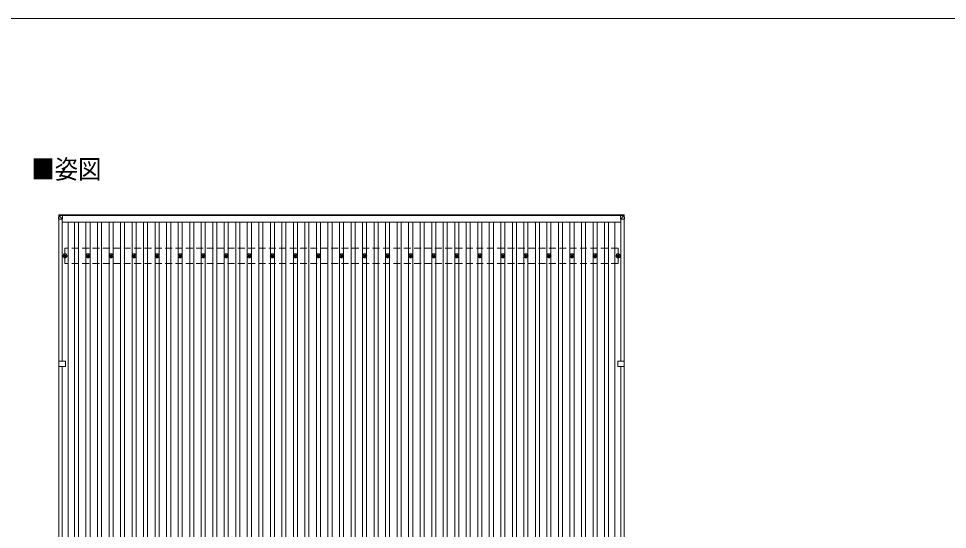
# Model space of a CAD drawing. Units: millimetres at full size, sheet at 1:50; details may follow other scales. Extents: x -14053 to 14053, y -9700 to 9700.
# Drawn here: x -8984 to -924, y 5264 to 9700 of the extents above; entities that cross this region are included whole.
import ezdxf
from ezdxf.enums import TextEntityAlignment as Align

# ---------------------------------------------------------------- set-up
doc = ezdxf.new("R2010")
doc.units = ezdxf.units.MM
doc.header["$LTSCALE"] = 50
doc.linetypes.add('DASHED1', pattern=[1.8, 1.2, -0.6])
doc.linetypes.add('USER3', pattern=[4, 3, -1])
for name, color, linetype, lineweight in [('1-1', 2, 'Continuous', 9), ('1-2', 134, 'Continuous', 9), ('1-3', 5, 'Continuous', 5), ('1-4', 2, 'DASHED1', 9), ('1-5', 6, 'Continuous', 9), ('F-0', 7, 'Continuous', 9)]:
    doc.layers.add(name, color=color, linetype=linetype, lineweight=lineweight)
doc.layers.add('1-7', color=7, linetype='Continuous')
doc.styles.add('ＭＳ ゴシック', font='')
doc.styles.get('ＭＳ ゴシック').set_extended_font_data('MS Gothic')

msp = doc.modelspace()

# ---------------------------------------------------------------- linework, layer by layer
at = {"layer": '1-1'}
for p, q in [((-8603.42, 7995.29), (-3761.21, 7995.29)), ((-3761.21, 7990.69), (-8603.42, 7990.69)), ((-8633.9, 6725.03), (-8633.9, 7959.11)), ((-8604.9, 6725.03), (-8604.9, 7959.06)), ((-8604.9, 7931.87), (-3758.9, 7931.87)), ((-8555.4, 887.44), (-8555.4, 7931.87)), ((-3809.23, 887.44), (-3809.23, 7931.87)), ((-3758.9, 6725.03), (-3758.9, 7959.06)), ((-3729.9, 6725.03), (-3729.9, 7959.11)), ((-8633.9, 862.75), (-8633.9, 6680.03)), ((-8604.9, 862.7), (-8604.9, 6680.03)), ((-3758.9, 862.7), (-3758.9, 6680.03)), ((-3729.9, 867.59), (-3729.9, 6680.03))]:
    msp.add_line(p, q, dxfattribs=at)
at = {"layer": '1-2'}
for p, q in [((-8499.4, 887.44), (-8499.4, 7931.87)), ((-8464.4, 887.44), (-8464.4, 7931.87)), ((-8399.4, 887.44), (-8399.4, 7931.87)), ((-8364.4, 887.44), (-8364.4, 7931.87)), ((-8299.4, 887.44), (-8299.4, 7931.87)), ((-8264.4, 887.44), (-8264.4, 7931.87)), ((-8199.4, 887.44), (-8199.4, 7931.87)), ((-8164.4, 887.44), (-8164.4, 7931.87)), ((-8099.4, 887.44), (-8099.4, 7931.87)), ((-8064.4, 887.44), (-8064.4, 7931.87)), ((-7999.4, 887.44), (-7999.4, 7931.87)), ((-7964.4, 887.44), (-7964.4, 7931.87)), ((-7899.4, 887.44), (-7899.4, 7931.87)), ((-7864.4, 887.44), (-7864.4, 7931.87)), ((-7799.4, 887.44), (-7799.4, 7931.87)), ((-7764.4, 887.44), (-7764.4, 7931.87)), ((-7699.4, 887.44), (-7699.4, 7931.87)), ((-7664.4, 887.44), (-7664.4, 7931.87)), ((-7599.4, 887.44), (-7599.4, 7931.87)), ((-7564.4, 887.44), (-7564.4, 7931.87)), ((-7499.4, 887.44), (-7499.4, 7931.87)), ((-7464.4, 887.44), (-7464.4, 7931.87)), ((-7399.4, 887.44), (-7399.4, 7931.87)), ((-7364.4, 887.44), (-7364.4, 7931.87)), ((-7299.4, 887.44), (-7299.4, 7931.87)), ((-7264.4, 887.44), (-7264.4, 7931.87)), ((-7199.4, 887.44), (-7199.4, 7931.87)), ((-7164.4, 887.44), (-7164.4, 7931.87)), ((-7099.4, 887.44), (-7099.4, 7931.87)), ((-7064.4, 887.44), (-7064.4, 7931.87)), ((-6999.4, 887.44), (-6999.4, 7931.87)), ((-6964.4, 887.44), (-6964.4, 7931.87)), ((-6899.4, 887.44), (-6899.4, 7931.87)), ((-6864.4, 887.44), (-6864.4, 7931.87)), ((-6799.4, 887.44), (-6799.4, 7931.87)), ((-6764.4, 887.44), (-6764.4, 7931.87)), ((-6699.4, 887.44), (-6699.4, 7931.87)), ((-6664.4, 887.44), (-6664.4, 7931.87)), ((-6599.4, 887.44), (-6599.4, 7931.87)), ((-6564.4, 887.44), (-6564.4, 7931.87)), ((-6499.4, 887.44), (-6499.4, 7931.87)), ((-6464.4, 887.44), (-6464.4, 7931.87)), ((-6399.4, 887.44), (-6399.4, 7931.87)), ((-6364.4, 887.44), (-6364.4, 7931.87)), ((-6299.4, 887.44), (-6299.4, 7931.87)), ((-6264.4, 887.44), (-6264.4, 7931.87)), ((-6199.4, 887.44), (-6199.4, 7931.87)), ((-6164.4, 887.44), (-6164.4, 7931.87)), ((-6099.4, 887.44), (-6099.4, 7931.87)), ((-6064.4, 887.44), (-6064.4, 7931.87)), ((-5999.4, 887.44), (-5999.4, 7931.87)), ((-5964.4, 887.44), (-5964.4, 7931.87)), ((-5899.4, 887.44), (-5899.4, 7931.87)), ((-5864.4, 887.44), (-5864.4, 7931.87)), ((-5799.4, 887.44), (-5799.4, 7931.87)), ((-5764.4, 887.44), (-5764.4, 7931.87)), ((-5699.4, 887.44), (-5699.4, 7931.87)), ((-5664.4, 887.44), (-5664.4, 7931.87)), ((-5599.4, 887.44), (-5599.4, 7931.87)), ((-5564.4, 887.44), (-5564.4, 7931.87)), ((-5499.4, 887.44), (-5499.4, 7931.87)), ((-5464.4, 887.44), (-5464.4, 7931.87)), ((-5399.4, 887.44), (-5399.4, 7931.87)), ((-5364.4, 887.44), (-5364.4, 7931.87)), ((-5299.4, 887.44), (-5299.4, 7931.87)), ((-5264.4, 887.44), (-5264.4, 7931.87)), ((-5199.4, 887.44), (-5199.4, 7931.87)), ((-5164.4, 887.44), (-5164.4, 7931.87)), ((-5099.4, 887.44), (-5099.4, 7931.87)), ((-5064.4, 887.44), (-5064.4, 7931.87)), ((-4999.4, 887.44), (-4999.4, 7931.87)), ((-4964.4, 887.44), (-4964.4, 7931.87)), ((-4899.4, 887.44), (-4899.4, 7931.87)), ((-4864.4, 887.44), (-4864.4, 7931.87)), ((-4799.4, 887.44), (-4799.4, 7931.87)), ((-4764.4, 887.44), (-4764.4, 7931.87)), ((-4699.4, 887.44), (-4699.4, 7931.87)), ((-4664.4, 887.44), (-4664.4, 7931.87)), ((-4599.4, 887.44), (-4599.4, 7931.87)), ((-4564.4, 887.44), (-4564.4, 7931.87)), ((-4499.4, 887.44), (-4499.4, 7931.87)), ((-4464.4, 887.44), (-4464.4, 7931.87)), ((-4399.4, 887.44), (-4399.4, 7931.87)), ((-4364.4, 887.44), (-4364.4, 7931.87)), ((-4299.4, 887.44), (-4299.4, 7931.87)), ((-4264.4, 887.44), (-4264.4, 7931.87)), ((-4199.4, 887.44), (-4199.4, 7931.87)), ((-4164.4, 887.44), (-4164.4, 7931.87)), ((-4099.4, 887.44), (-4099.4, 7931.87)), ((-4064.4, 887.44), (-4064.4, 7931.87)), ((-3999.4, 887.44), (-3999.4, 7931.87)), ((-3964.4, 887.44), (-3964.4, 7931.87)), ((-3899.4, 887.44), (-3899.4, 7931.87)), ((-3864.4, 887.44), (-3864.4, 7931.87))]:
    msp.add_line(p, q, dxfattribs=at)
at = {"layer": '1-3'}
for p, q in [((-8591.9, 7641.43), (-8587.48, 7641.43)), ((-8591.9, 7637.93), (-8587.48, 7637.93)), ((-8583.65, 7649.68), (-8583.65, 7645.26)), ((-8583.65, 7634.1), (-8583.65, 7629.68)), ((-8580.15, 7649.68), (-8580.15, 7645.26)), ((-8580.15, 7634.1), (-8580.15, 7629.68)), ((-8576.32, 7641.43), (-8571.9, 7641.43)), ((-8576.32, 7637.93), (-8571.9, 7637.93)), ((-8391.9, 7641.43), (-8387.48, 7641.43)), ((-8391.9, 7637.93), (-8387.48, 7637.93)), ((-8383.65, 7649.68), (-8383.65, 7645.26)), ((-8383.65, 7634.1), (-8383.65, 7629.68)), ((-8380.15, 7649.68), (-8380.15, 7645.26)), ((-8380.15, 7634.1), (-8380.15, 7629.68)), ((-8376.32, 7641.43), (-8371.9, 7641.43)), ((-8376.32, 7637.93), (-8371.9, 7637.93)), ((-8191.9, 7641.43), (-8187.48, 7641.43)), ((-8191.9, 7637.93), (-8187.48, 7637.93)), ((-8183.65, 7649.68), (-8183.65, 7645.26)), ((-8183.65, 7634.1), (-8183.65, 7629.68)), ((-8180.15, 7649.68), (-8180.15, 7645.26)), ((-8180.15, 7634.1), (-8180.15, 7629.68)), ((-8176.32, 7641.43), (-8171.9, 7641.43)), ((-8176.32, 7637.93), (-8171.9, 7637.93)), ((-7991.9, 7641.43), (-7987.48, 7641.43)), ((-7991.9, 7637.93), (-7987.48, 7637.93)), ((-7983.65, 7649.68), (-7983.65, 7645.26)), ((-7983.65, 7634.1), (-7983.65, 7629.68)), ((-7980.15, 7649.68), (-7980.15, 7645.26)), ((-7980.15, 7634.1), (-7980.15, 7629.68)), ((-7976.32, 7641.43), (-7971.9, 7641.43)), ((-7976.32, 7637.93), (-7971.9, 7637.93)), ((-7791.9, 7641.43), (-7787.48, 7641.43)), ((-7791.9, 7637.93), (-7787.48, 7637.93)), ((-7783.65, 7649.68), (-7783.65, 7645.26)), ((-7783.65, 7634.1), (-7783.65, 7629.68)), ((-7780.15, 7649.68), (-7780.15, 7645.26)), ((-7780.15, 7634.1), (-7780.15, 7629.68)), ((-7776.32, 7641.43), (-7771.9, 7641.43)), ((-7776.32, 7637.93), (-7771.9, 7637.93)), ((-7591.9, 7641.43), (-7587.48, 7641.43)), ((-7591.9, 7637.93), (-7587.48, 7637.93)), ((-7583.65, 7649.68), (-7583.65, 7645.26)), ((-7583.65, 7634.1), (-7583.65, 7629.68)), ((-7580.15, 7649.68), (-7580.15, 7645.26)), ((-7580.15, 7634.1), (-7580.15, 7629.68)), ((-7576.32, 7641.43), (-7571.9, 7641.43)), ((-7576.32, 7637.93), (-7571.9, 7637.93)), ((-7391.9, 7641.43), (-7387.48, 7641.43)), ((-7391.9, 7637.93), (-7387.48, 7637.93)), ((-7383.65, 7649.68), (-7383.65, 7645.26)), ((-7383.65, 7634.1), (-7383.65, 7629.68)), ((-7380.15, 7649.68), (-7380.15, 7645.26)), ((-7380.15, 7634.1), (-7380.15, 7629.68)), ((-7376.32, 7641.43), (-7371.9, 7641.43)), ((-7376.32, 7637.93), (-7371.9, 7637.93)), ((-7191.9, 7641.43), (-7187.48, 7641.43)), ((-7191.9, 7637.93), (-7187.48, 7637.93)), ((-7183.65, 7649.68), (-7183.65, 7645.26)), ((-7183.65, 7634.1), (-7183.65, 7629.68)), ((-7180.15, 7649.68), (-7180.15, 7645.26)), ((-7180.15, 7634.1), (-7180.15, 7629.68)), ((-7176.32, 7641.43), (-7171.9, 7641.43)), ((-7176.32, 7637.93), (-7171.9, 7637.93)), ((-6991.9, 7641.43), (-6987.48, 7641.43)), ((-6991.9, 7637.93), (-6987.48, 7637.93)), ((-6983.65, 7649.68), (-6983.65, 7645.26)), ((-6983.65, 7634.1), (-6983.65, 7629.68)), ((-6980.15, 7649.68), (-6980.15, 7645.26)), ((-6980.15, 7634.1), (-6980.15, 7629.68)), ((-6976.32, 7641.43), (-6971.9, 7641.43)), ((-6976.32, 7637.93), (-6971.9, 7637.93)), ((-6791.9, 7641.43), (-6787.48, 7641.43)), ((-6791.9, 7637.93), (-6787.48, 7637.93)), ((-6783.65, 7649.68), (-6783.65, 7645.26)), ((-6783.65, 7634.1), (-6783.65, 7629.68)), ((-6780.15, 7649.68), (-6780.15, 7645.26)), ((-6780.15, 7634.1), (-6780.15, 7629.68)), ((-6776.32, 7641.43), (-6771.9, 7641.43)), ((-6776.32, 7637.93), (-6771.9, 7637.93)), ((-6591.9, 7641.43), (-6587.48, 7641.43)), ((-6591.9, 7637.93), (-6587.48, 7637.93)), ((-6583.65, 7649.68), (-6583.65, 7645.26)), ((-6583.65, 7634.1), (-6583.65, 7629.68)), ((-6580.15, 7649.68), (-6580.15, 7645.26)), ((-6580.15, 7634.1), (-6580.15, 7629.68)), ((-6576.32, 7641.43), (-6571.9, 7641.43)), ((-6576.32, 7637.93), (-6571.9, 7637.93)), ((-6391.9, 7641.43), (-6387.48, 7641.43)), ((-6391.9, 7637.93), (-6387.48, 7637.93)), ((-6383.65, 7649.68), (-6383.65, 7645.26)), ((-6383.65, 7634.1), (-6383.65, 7629.68)), ((-6380.15, 7649.68), (-6380.15, 7645.26)), ((-6380.15, 7634.1), (-6380.15, 7629.68)), ((-6376.32, 7641.43), (-6371.9, 7641.43)), ((-6376.32, 7637.93), (-6371.9, 7637.93)), ((-6191.9, 7641.43), (-6187.48, 7641.43)), ((-6191.9, 7637.93), (-6187.48, 7637.93)), ((-6183.65, 7649.68), (-6183.65, 7645.26)), ((-6183.65, 7634.1), (-6183.65, 7629.68)), ((-6180.15, 7649.68), (-6180.15, 7645.26)), ((-6180.15, 7634.1), (-6180.15, 7629.68)), ((-6176.32, 7641.43), (-6171.9, 7641.43)), ((-6176.32, 7637.93), (-6171.9, 7637.93)), ((-5991.9, 7641.43), (-5987.48, 7641.43)), ((-5991.9, 7637.93), (-5987.48, 7637.93)), ((-5983.65, 7649.68), (-5983.65, 7645.26)), ((-5983.65, 7634.1), (-5983.65, 7629.68)), ((-5980.15, 7649.68), (-5980.15, 7645.26)), ((-5980.15, 7634.1), (-5980.15, 7629.68)), ((-5976.32, 7641.43), (-5971.9, 7641.43)), ((-5976.32, 7637.93), (-5971.9, 7637.93)), ((-5791.9, 7641.43), (-5787.48, 7641.43)), ((-5791.9, 7637.93), (-5787.48, 7637.93)), ((-5783.65, 7649.68), (-5783.65, 7645.26)), ((-5783.65, 7634.1), (-5783.65, 7629.68)), ((-5780.15, 7649.68), (-5780.15, 7645.26)), ((-5780.15, 7634.1), (-5780.15, 7629.68)), ((-5776.32, 7641.43), (-5771.9, 7641.43)), ((-5776.32, 7637.93), (-5771.9, 7637.93)), ((-5591.9, 7641.43), (-5587.48, 7641.43)), ((-5591.9, 7637.93), (-5587.48, 7637.93)), ((-5583.65, 7649.68), (-5583.65, 7645.26)), ((-5583.65, 7634.1), (-5583.65, 7629.68)), ((-5580.15, 7649.68), (-5580.15, 7645.26)), ((-5580.15, 7634.1), (-5580.15, 7629.68)), ((-5576.32, 7641.43), (-5571.9, 7641.43)), ((-5576.32, 7637.93), (-5571.9, 7637.93)), ((-5391.9, 7641.43), (-5387.48, 7641.43)), ((-5391.9, 7637.93), (-5387.48, 7637.93)), ((-5383.65, 7649.68), (-5383.65, 7645.26)), ((-5383.65, 7634.1), (-5383.65, 7629.68)), ((-5380.15, 7649.68), (-5380.15, 7645.26)), ((-5380.15, 7634.1), (-5380.15, 7629.68)), ((-5376.32, 7641.43), (-5371.9, 7641.43)), ((-5376.32, 7637.93), (-5371.9, 7637.93)), ((-5191.9, 7641.43), (-5187.48, 7641.43)), ((-5191.9, 7637.93), (-5187.48, 7637.93)), ((-5183.65, 7649.68), (-5183.65, 7645.26)), ((-5183.65, 7634.1), (-5183.65, 7629.68)), ((-5180.15, 7649.68), (-5180.15, 7645.26)), ((-5180.15, 7634.1), (-5180.15, 7629.68)), ((-5176.32, 7641.43), (-5171.9, 7641.43)), ((-5176.32, 7637.93), (-5171.9, 7637.93)), ((-4991.9, 7641.43), (-4987.48, 7641.43)), ((-4991.9, 7637.93), (-4987.48, 7637.93)), ((-4983.65, 7649.68), (-4983.65, 7645.26)), ((-4983.65, 7634.1), (-4983.65, 7629.68)), ((-4980.15, 7649.68), (-4980.15, 7645.26)), ((-4980.15, 7634.1), (-4980.15, 7629.68)), ((-4976.32, 7641.43), (-4971.9, 7641.43)), ((-4976.32, 7637.93), (-4971.9, 7637.93)), ((-4791.9, 7641.43), (-4787.48, 7641.43)), ((-4791.9, 7637.93), (-4787.48, 7637.93)), ((-4783.65, 7649.68), (-4783.65, 7645.26)), ((-4783.65, 7634.1), (-4783.65, 7629.68)), ((-4780.15, 7649.68), (-4780.15, 7645.26)), ((-4780.15, 7634.1), (-4780.15, 7629.68)), ((-4776.32, 7641.43), (-4771.9, 7641.43)), ((-4776.32, 7637.93), (-4771.9, 7637.93)), ((-4591.9, 7641.43), (-4587.48, 7641.43)), ((-4591.9, 7637.93), (-4587.48, 7637.93)), ((-4583.65, 7649.68), (-4583.65, 7645.26)), ((-4583.65, 7634.1), (-4583.65, 7629.68)), ((-4580.15, 7649.68), (-4580.15, 7645.26)), ((-4580.15, 7634.1), (-4580.15, 7629.68)), ((-4576.32, 7641.43), (-4571.9, 7641.43)), ((-4576.32, 7637.93), (-4571.9, 7637.93)), ((-4391.9, 7641.43), (-4387.48, 7641.43)), ((-4391.9, 7637.93), (-4387.48, 7637.93)), ((-4383.65, 7649.68), (-4383.65, 7645.26)), ((-4383.65, 7634.1), (-4383.65, 7629.68)), ((-4380.15, 7649.68), (-4380.15, 7645.26)), ((-4380.15, 7634.1), (-4380.15, 7629.68)), ((-4376.32, 7641.43), (-4371.9, 7641.43)), ((-4376.32, 7637.93), (-4371.9, 7637.93)), ((-4191.9, 7641.43), (-4187.48, 7641.43)), ((-4191.9, 7637.93), (-4187.48, 7637.93)), ((-4183.65, 7649.68), (-4183.65, 7645.26)), ((-4183.65, 7634.1), (-4183.65, 7629.68)), ((-4180.15, 7649.68), (-4180.15, 7645.26)), ((-4180.15, 7634.1), (-4180.15, 7629.68)), ((-4176.32, 7641.43), (-4171.9, 7641.43)), ((-4176.32, 7637.93), (-4171.9, 7637.93)), ((-3991.9, 7641.43), (-3987.48, 7641.43)), ((-3991.9, 7637.93), (-3987.48, 7637.93)), ((-3983.65, 7649.68), (-3983.65, 7645.26)), ((-3983.65, 7634.1), (-3983.65, 7629.68)), ((-3980.15, 7649.68), (-3980.15, 7645.26)), ((-3980.15, 7634.1), (-3980.15, 7629.68)), ((-3976.32, 7641.43), (-3971.9, 7641.43)), ((-3976.32, 7637.93), (-3971.9, 7637.93)), ((-3791.9, 7641.43), (-3787.48, 7641.43)), ((-3791.9, 7637.93), (-3787.48, 7637.93)), ((-3783.65, 7649.68), (-3783.65, 7645.26)), ((-3783.65, 7634.1), (-3783.65, 7629.68)), ((-3780.15, 7649.68), (-3780.15, 7645.26)), ((-3780.15, 7634.1), (-3780.15, 7629.68)), ((-3776.32, 7641.43), (-3771.9, 7641.43)), ((-3776.32, 7637.93), (-3771.9, 7637.93))]:
    msp.add_line(p, q, dxfattribs=at)
for centre, radius in [((-8581.9, 7639.68), 18.25), ((-8381.9, 7639.68), 18.25), ((-8181.9, 7639.68), 18.25), ((-7981.9, 7639.68), 18.25), ((-7781.9, 7639.68), 18.25), ((-7581.9, 7639.68), 18.25), ((-7381.9, 7639.68), 18.25), ((-7181.9, 7639.68), 18.25), ((-6981.9, 7639.68), 18.25), ((-6781.9, 7639.68), 18.25), ((-6581.9, 7639.68), 18.25), ((-6381.9, 7639.68), 18.25), ((-6181.9, 7639.68), 18.25), ((-5981.9, 7639.68), 18.25), ((-5781.9, 7639.68), 18.25), ((-5581.9, 7639.68), 18.25), ((-5381.9, 7639.68), 18.25), ((-5181.9, 7639.68), 18.25), ((-4981.9, 7639.68), 18.25), ((-4781.9, 7639.68), 18.25), ((-4581.9, 7639.68), 18.25), ((-4381.9, 7639.68), 18.25), ((-4181.9, 7639.68), 18.25), ((-3981.9, 7639.68), 18.25), ((-3781.9, 7639.68), 18.25), ((-8581.9, 7639.68), 10.15), ((-8581.9, 7639.68), 5.85), ((-8581.9, 7639.68), 5.25), ((-8381.9, 7639.68), 10.15), ((-8381.9, 7639.68), 5.85), ((-8381.9, 7639.68), 5.25), ((-8181.9, 7639.68), 10.15), ((-8181.9, 7639.68), 5.85), ((-8181.9, 7639.68), 5.25), ((-7981.9, 7639.68), 10.15), ((-7981.9, 7639.68), 5.85), ((-7981.9, 7639.68), 5.25), ((-7781.9, 7639.68), 10.15), ((-7781.9, 7639.68), 5.85), ((-7781.9, 7639.68), 5.25), ((-7581.9, 7639.68), 10.15), ((-7581.9, 7639.68), 5.85), ((-7581.9, 7639.68), 5.25), ((-7381.9, 7639.68), 10.15), ((-7381.9, 7639.68), 5.85), ((-7381.9, 7639.68), 5.25), ((-7181.9, 7639.68), 10.15), ((-7181.9, 7639.68), 5.85), ((-7181.9, 7639.68), 5.25), ((-6981.9, 7639.68), 10.15), ((-6981.9, 7639.68), 5.85), ((-6981.9, 7639.68), 5.25), ((-6781.9, 7639.68), 10.15), ((-6781.9, 7639.68), 5.85), ((-6781.9, 7639.68), 5.25), ((-6581.9, 7639.68), 10.15), ((-6581.9, 7639.68), 5.85), ((-6581.9, 7639.68), 5.25), ((-6381.9, 7639.68), 10.15), ((-6381.9, 7639.68), 5.85), ((-6381.9, 7639.68), 5.25), ((-6181.9, 7639.68), 10.15), ((-6181.9, 7639.68), 5.85), ((-6181.9, 7639.68), 5.25), ((-5981.9, 7639.68), 10.15), ((-5981.9, 7639.68), 5.85), ((-5981.9, 7639.68), 5.25), ((-5781.9, 7639.68), 10.15), ((-5781.9, 7639.68), 5.85), ((-5781.9, 7639.68), 5.25), ((-5581.9, 7639.68), 10.15), ((-5581.9, 7639.68), 5.85), ((-5581.9, 7639.68), 5.25), ((-5381.9, 7639.68), 10.15), ((-5381.9, 7639.68), 5.85), ((-5381.9, 7639.68), 5.25), ((-5181.9, 7639.68), 10.15), ((-5181.9, 7639.68), 5.85), ((-5181.9, 7639.68), 5.25), ((-4981.9, 7639.68), 10.15), ((-4981.9, 7639.68), 5.85), ((-4981.9, 7639.68), 5.25), ((-4781.9, 7639.68), 10.15), ((-4781.9, 7639.68), 5.85), ((-4781.9, 7639.68), 5.25), ((-4581.9, 7639.68), 10.15), ((-4581.9, 7639.68), 5.85), ((-4581.9, 7639.68), 5.25), ((-4381.9, 7639.68), 10.15), ((-4381.9, 7639.68), 5.85), ((-4381.9, 7639.68), 5.25), ((-4181.9, 7639.68), 10.15), ((-4181.9, 7639.68), 5.85), ((-4181.9, 7639.68), 5.25), ((-3981.9, 7639.68), 10.15), ((-3981.9, 7639.68), 5.85), ((-3981.9, 7639.68), 5.25), ((-3781.9, 7639.68), 10.15), ((-3781.9, 7639.68), 5.85), ((-3781.9, 7639.68), 5.25)]:
    msp.add_circle(centre, radius, dxfattribs=at)
at = {"layer": '1-4'}
for p, q in [((-8581.9, 7572.68), (-8581.9, 7706.68)), ((-3781.9, 7706.68), (-8581.9, 7706.68)), ((-3781.9, 7572.68), (-3781.9, 7706.68)), ((-3781.9, 7572.68), (-8581.9, 7572.68))]:
    msp.add_line(p, q, dxfattribs=at)
at = {"layer": '1-5'}
for p, q in [((-8635.85, 7993.82), (-8637.72, 7963.34)), ((-8637.72, 7958.53), (-8635.85, 7989.07)), ((-8635.85, 7989.07), (-8635.85, 7993.82)), ((-8603.42, 7997.62), (-8633.98, 7995.69)), ((-8633.98, 7995.69), (-8633.98, 7995.69)), ((-8633.98, 7990.94), (-8603.42, 7992.81)), ((-8603.42, 7990.85), (-8633.91, 7988.98)), ((-8603.42, 7959.06), (-8633.86, 7989.54)), ((-8603.42, 7997.62), (-8603.42, 7959.06)), ((-3761.21, 7997.62), (-3761.21, 7959.06)), ((-3761.21, 7997.62), (-3730.65, 7995.69)), ((-3730.65, 7990.94), (-3761.21, 7992.81)), ((-3761.21, 7990.85), (-3730.72, 7988.98)), ((-3761.21, 7959.06), (-3730.77, 7989.54)), ((-3730.65, 7995.69), (-3730.65, 7995.69)), ((-3728.78, 7989.07), (-3728.78, 7993.82)), ((-3728.78, 7993.82), (-3726.91, 7963.34)), ((-3726.91, 7958.53), (-3728.78, 7989.07)), ((-8637.72, 7963.34), (-8637.72, 7958.53)), ((-8635.82, 7959.12), (-8603.42, 7959.06)), ((-3728.81, 7959.12), (-3761.21, 7959.06)), ((-3726.91, 7963.34), (-3726.91, 7958.53)), ((-8634.9, 6725.03), (-8634.9, 6680.03)), ((-8578.4, 6725.03), (-8634.9, 6725.03)), ((-8578.4, 6725.03), (-8578.4, 6703.25)), ((-8578.4, 6701.82), (-8578.4, 6680.03)), ((-3785.4, 6725.03), (-3785.4, 6703.25)), ((-3785.4, 6725.03), (-3728.9, 6725.03)), ((-3785.4, 6701.82), (-3785.4, 6680.03)), ((-3728.9, 6725.03), (-3728.9, 6680.03)), ((-8578.4, 6680.03), (-8634.9, 6680.03)), ((-3785.4, 6680.03), (-3728.9, 6680.03))]:
    msp.add_line(p, q, dxfattribs=at)
at = {"layer": '1-5', "linetype": 'USER3'}
for p, q in [((-8633.9, 6680.03), (-8633.9, 6725.03)), ((-3729.9, 6680.03), (-3729.9, 6725.03))]:
    msp.add_line(p, q, dxfattribs=at)
at = {"layer": '1-5'}
for points in [[(-8633.86, 7988.88), (-8633.96, 7988.88), (-8635.82, 7958.46)], [(-8603.42, 7997.62), (-8633.98, 7995.69), (-8633.98, 7990.94)], [(-3761.21, 7997.62), (-3730.65, 7995.69), (-3730.65, 7990.94)], [(-3730.77, 7988.88), (-3730.67, 7988.88), (-3728.81, 7958.46)]]:
    msp.add_lwpolyline(points, dxfattribs=at)
for centre, radius, start, end in [((-8633.86, 7988.94), 2, 93.48408, 176.48407), ((-8633.63, 8001.79), 12.92, 260.08679, 268.52577), ((-8623.6, 7990), 10.42, 174.80664, 186.16183), ((-3741.03, 7990), 10.42, 353.83817, 5.19336), ((-3731, 8001.79), 12.92, 271.47423, 279.91321), ((-3730.77, 7988.94), 2, 3.51593, 86.51592), ((-8578.2, 6702.53), 0.5, 134.427, 225.573), ((-8578.9, 6703.25), 0.5, 314.427, 0), ((-8578.9, 6701.82), 0.5, 0, 45.573), ((-3784.9, 6703.25), 0.5, 180, 225.573), ((-3784.9, 6701.82), 0.5, 134.427, 180), ((-3785.6, 6702.53), 0.5, 314.427, 45.573)]:
    msp.add_arc(centre, radius, start, end, dxfattribs=at)
for centre, major_axis, ratio, start_param, end_param in [((-8633.86, 7993.7), (-1.92, -0.56), 0.998105, 4.4898734, 5.9384966), ((-8633.86, 7988.94), (-0.12, 2), 0.02656, 0.0332981, 1.5518323), ((-8597.85, 7991.08), (-36.07, -2.1), 0.055348, 0.0000815, 0.0491486), ((-3766.79, 7991.08), (36.07, -2.1), 0.055348, 6.2340367, 6.2831038), ((-3730.77, 7988.94), (0.12, 2), 0.02656, 4.731353, 6.2498872), ((-3730.77, 7993.7), (1.92, -0.56), 0.998105, 0.3446887, 1.793312), ((-8635.72, 7958.53), (-2, 0), 0.033268, 0.0000002, 1.5185344), ((-3728.91, 7958.53), (2, 0), 0.033268, 4.7646509, 6.2831851)]:
    msp.add_ellipse(centre, major_axis=major_axis, ratio=ratio, start_param=start_param, end_param=end_param, dxfattribs=at)
at = {"layer": 'F-0', "color": 5, "lineweight": 5}
msp.add_line((-14053.43, 9700), (13346.57, 9700), dxfattribs=at)

# ---------------------------------------------------------------- texts
at = {"layer": '1-7', "style": 'ＭＳ ゴシック', "width": 0.9}
msp.add_text('■姿図', height=165, dxfattribs=at).set_placement((-8873.35, 8260.2), align=Align.BOTTOM_LEFT)

doc.saveas('drawing.dxf')
